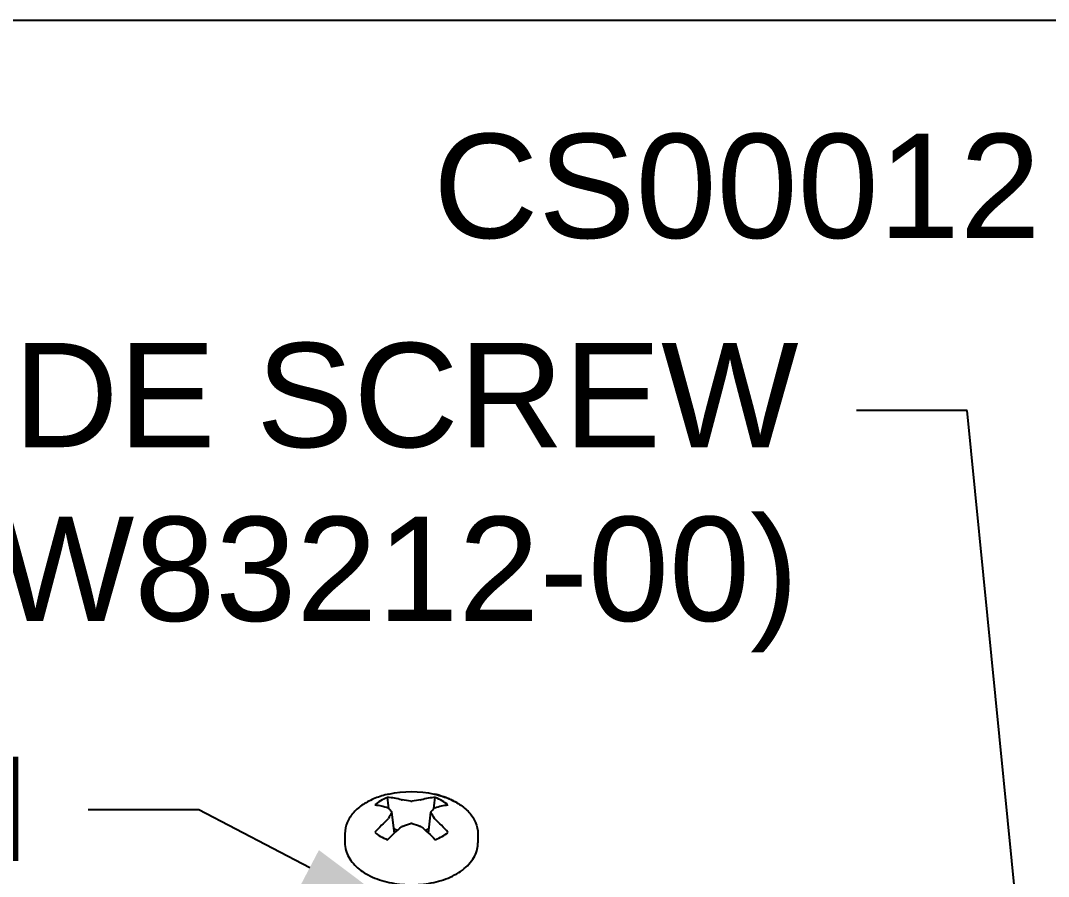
# Model space of a CAD drawing. Extents: x -3.3 to 8.6, y -6.9 to 0.
# Drawn here: x 2.443 to 4.392, y -1.623 to 0 of the extents above; entities that cross this region are included whole.
import ezdxf
from ezdxf import colors
from ezdxf.entities.mleader import LeaderData, LeaderLine
from ezdxf.math import Vec2, Vec3

# ---------------------------------------------------------------- set-up
doc = ezdxf.new("R2010")
doc.units = 0
doc.header["$LTSCALE"] = 0.5
doc.header["$MEASUREMENT"] = 0
doc.layers.add('FAB DWG', color=221, linetype='CONTINUOUS')
doc.layers.add('Hardware', color=242, linetype='CONTINUOUS')
doc.layers.add('Text-Unprinted', color=131, linetype='CONTINUOUS', plot=False)
doc.styles.add('LSAD_Standard', font='arial.ttf')

msp = doc.modelspace()

# ---------------------------------------------------------------- linework, layer by layer
at = {"layer": 'Hardware', "linetype": 'Continuous', "lineweight": 25, "transparency": 16777216, "extrusion": (4.71769e-15, 0.816497, 0.57735)}
for p, q in [((3.152, -1.541), (3.1474, -1.5015)), ((3.2164, -1.541), (3.221, -1.5015)), ((3.1572, -1.5363), (3.151, -1.5328)), ((3.2174, -1.5328), (3.2112, -1.5363)), ((3.0581, -1.5422), (3.0581, -1.5594))]:
    msp.add_line(p, q, dxfattribs=at)
at = {"layer": 'Hardware', "linetype": 'Continuous', "lineweight": 25, "transparency": 16777216, "extrusion": (-4.71769e-15, 0.816497, 0.57735)}
msp.add_line((3.3103, -1.5422), (3.3103, -1.5594), dxfattribs=at)
at = {"layer": 'Hardware', "linetype": 'Continuous', "lineweight": 25, "transparency": 16777216, "extrusion": (7.03853e-17, 1.66533e-16, -1)}
msp.add_arc((-3.1842, -1.6605), 0.1981, 77.5051, 102.4949, dxfattribs=at)
at = {"layer": 'Hardware', "linetype": 'Continuous', "lineweight": 25, "transparency": 16777216}
for centre, major_axis, ratio, start_param, end_param in [((3.1842, -1.5136), (-0.0827, 0), 0.57735, -0.9936, -0.577197), ((3.1852, -1.6601), (-0.0852, 0.1788), 0.625473, -0.511675, -0.31702), ((3.1905, -1.6529), (-0.152, 0.1259), 0.801793, -0.941996, -0.854429), ((3.1779, -1.6529), (-0.152, -0.1259), 0.801793, -2.287164, -2.199597), ((3.1833, -1.6601), (0.0852, 0.1788), 0.625473, 0.31702, 0.511675), ((3.1842, -1.5136), (-0.0827, 0), 0.57735, -2.356194, -2.147993), ((3.1842, -1.5136), (-0.0827, 0), 0.57735, -2.564396, -2.356194), ((3.1833, -1.6601), (-0.0852, -0.1788), 0.625473, -2.177695, -1.983039), ((3.1689, -1.6581), (-0.0315, -0.1949), 0.36159, -2.434796, -2.347229), ((3.1995, -1.6581), (-0.0315, 0.1949), 0.36159, -0.794364, -0.706797), ((3.1852, -1.6601), (-0.0852, 0.1788), 0.625473, -1.158553, -0.963898), ((3.1842, -1.5136), (0.0827, 0), 0.57735, -2.564396, -2.356194), ((3.1842, -1.5136), (0.0827, 0), 0.57735, -2.356194, -2.147993), ((3.1842, -1.5136), (0.0827, 0), 0.57735, -0.9936, -0.785398), ((3.1842, -1.5136), (0.0827, 0), 0.57735, -0.785398, -0.577197)]:
    msp.add_ellipse(centre, major_axis=major_axis, ratio=ratio, start_param=start_param, end_param=end_param, dxfattribs=at)
at = {"layer": 'Hardware', "linetype": 'Continuous', "lineweight": 25, "transparency": 16777216, "extrusion": (4.4325e-17, 2.31305e-16, -1)}
msp.add_ellipse((3.1833, -1.6612), major_axis=(0.1112, -0.1639), ratio=0.524834, start_param=-2.736974, end_param=-2.542319, dxfattribs=at)
at = {"layer": 'Hardware', "linetype": 'Continuous', "lineweight": 25, "transparency": 16777216, "extrusion": (8.47424e-17, 3.76166e-16, -1)}
msp.add_ellipse((3.1689, -1.6654), major_axis=(0.0596, -0.1882), ratio=0.260951, start_param=-2.633902, end_param=-2.546335, dxfattribs=at)
at = {"layer": 'Hardware', "linetype": 'Continuous', "lineweight": 25, "transparency": 16777216, "extrusion": (1.89592e-16, 2.31123e-16, -1)}
msp.add_ellipse((3.1995, -1.6654), major_axis=(0.0596, 0.1882), ratio=0.260951, start_param=-0.595258, end_param=-0.50769, dxfattribs=at)
at = {"layer": 'Hardware', "linetype": 'Continuous', "lineweight": 25, "transparency": 16777216, "extrusion": (-2.74017e-16, 3.87122e-16, -1)}
msp.add_ellipse((3.1852, -1.6612), major_axis=(0.1112, 0.1639), ratio=0.524834, start_param=-0.599273, end_param=-0.404618, dxfattribs=at)
at = {"layer": 'Hardware', "linetype": 'Continuous', "lineweight": 25, "transparency": 16777216, "extrusion": (-1.50977e-16, 3.70734e-16, -1)}
msp.add_ellipse((3.1852, -1.6612), major_axis=(0.1112, 0.1639), ratio=0.524834, start_param=-1.246151, end_param=-1.051496, dxfattribs=at)
at = {"layer": 'Hardware', "linetype": 'Continuous', "lineweight": 25, "transparency": 16777216, "extrusion": (-1.78082e-16, 2.81461e-16, -1)}
msp.add_ellipse((3.1905, -1.6705), major_axis=(0.1668, 0.1055), ratio=0.701155, start_param=-1.283341, end_param=-1.195773, dxfattribs=at)
at = {"layer": 'Hardware', "linetype": 'Continuous', "lineweight": 25, "transparency": 16777216, "extrusion": (-5.16895e-17, 2.29772e-16, -1)}
msp.add_ellipse((3.1779, -1.6705), major_axis=(0.1668, -0.1055), ratio=0.701155, start_param=-1.945819, end_param=-1.858252, dxfattribs=at)
at = {"layer": 'Hardware', "linetype": 'Continuous', "lineweight": 25, "transparency": 16777216, "extrusion": (9.02633e-17, 2.62469e-16, -1)}
msp.add_ellipse((3.1833, -1.6612), major_axis=(0.1112, -0.1639), ratio=0.524834, start_param=-2.090097, end_param=-1.895441, dxfattribs=at)
at = {"layer": 'Hardware', "linetype": 'Continuous', "lineweight": 25, "transparency": 16777216}
for points, knots in [([(3.1414, -1.4671), (3.1323, -1.4691), (3.1236, -1.4718), (3.1074, -1.4783), (3.0998, -1.4822), (3.0861, -1.4911), (3.08, -1.4962), (3.0697, -1.5076), (3.0655, -1.5139), (3.0597, -1.5275), (3.0581, -1.5349), (3.0581, -1.5422)], [2.722679, 2.722679, 2.722679, 2.722679, 2.963541, 2.963541, 3.204404, 3.204404, 3.445266, 3.445266, 3.686128, 3.686128, 3.926991, 3.926991, 3.926991, 3.926991]), ([(3.1828, -1.4803), (3.1832, -1.4803), (3.1836, -1.4804), (3.184, -1.4804), (3.1844, -1.4804), (3.1848, -1.4804), (3.1852, -1.4803), (3.1854, -1.4803), (3.1855, -1.4803), (3.1856, -1.4803)], [0, 0, 0, 0, 0.00003392832, 0.00003392832, 0.00003392832, 0.00006785849, 0.00006785849, 0.00006785849, 0.00007902941, 0.00007902941, 0.00007902941, 0.00007902941]), ([(3.27, -1.4833), (3.2675, -1.4818), (3.2649, -1.4805), (3.2595, -1.4779), (3.2568, -1.4766), (3.2512, -1.4743), (3.2483, -1.4732), (3.2424, -1.4712), (3.2394, -1.4703), (3.2333, -1.4686), (3.2302, -1.4678), (3.2271, -1.4671)], [1.5707963, 1.5707963, 1.5707963, 1.5707963, 1.6545791, 1.6545791, 1.7383619, 1.7383619, 1.8221447, 1.8221447, 1.9059274, 1.9059274, 1.9897102, 1.9897102, 1.9897102, 1.9897102]), ([(3.2271, -1.4671), (3.2361, -1.4691), (3.2448, -1.4718), (3.2611, -1.4783), (3.2686, -1.4822), (3.2823, -1.4911), (3.2884, -1.4962), (3.2987, -1.5076), (3.3029, -1.5139), (3.3087, -1.5275), (3.3103, -1.5349), (3.3103, -1.5422)], [2.722679, 2.722679, 2.722679, 2.722679, 2.963541, 2.963541, 3.204404, 3.204404, 3.445266, 3.445266, 3.686128, 3.686128, 3.926991, 3.926991, 3.926991, 3.926991]), ([(3.1471, -1.5025), (3.1473, -1.5022), (3.1474, -1.502), (3.1474, -1.5017), (3.1474, -1.5015), (3.1474, -1.5012), (3.1473, -1.501), (3.1472, -1.501), (3.1472, -1.5009), (3.1471, -1.5008)], [0, 0, 0, 0, 0.00003392832, 0.00003392832, 0.00003392832, 0.00006785849, 0.00006785849, 0.00006785849, 0.00007902941, 0.00007902941, 0.00007902941, 0.00007902941]), ([(3.2213, -1.5008), (3.2211, -1.501), (3.221, -1.5012), (3.221, -1.5015), (3.221, -1.5017), (3.221, -1.502), (3.2211, -1.5022), (3.2212, -1.5023), (3.2212, -1.5024), (3.2213, -1.5025)], [0, 0, 0, 0, 0.00003392832, 0.00003392832, 0.00003392832, 0.00006785849, 0.00006785849, 0.00006785849, 0.00007902941, 0.00007902941, 0.00007902941, 0.00007902941]), ([(3.1856, -1.5231), (3.1853, -1.5229), (3.1848, -1.5229), (3.1844, -1.5228), (3.184, -1.5228), (3.1836, -1.5229), (3.1832, -1.5229), (3.183, -1.523), (3.1829, -1.523), (3.1828, -1.5231)], [0, 0, 0, 0, 0.00003392832, 0.00003392832, 0.00003392832, 0.00006785849, 0.00006785849, 0.00006785849, 0.00007902941, 0.00007902941, 0.00007902941, 0.00007902941]), ([(3.0581, -1.5594), (3.0581, -1.5642), (3.0588, -1.569), (3.0613, -1.5783), (3.0632, -1.5828), (3.068, -1.5913), (3.0709, -1.5953), (3.0775, -1.6027), (3.0812, -1.6062), (3.0893, -1.6127), (3.0937, -1.6157), (3.0984, -1.6184)], [3.9269908, 3.9269908, 3.9269908, 3.9269908, 4.0840704, 4.0840704, 4.2411501, 4.2411501, 4.3982297, 4.3982297, 4.5553093, 4.5553093, 4.712389, 4.712389, 4.712389, 4.712389]), ([(3.0984, -1.6184), (3.1087, -1.6243), (3.1203, -1.629), (3.1452, -1.6358), (3.1584, -1.6379), (3.1852, -1.6395), (3.1988, -1.639), (3.225, -1.6354), (3.2377, -1.6323), (3.2611, -1.6236), (3.2718, -1.618), (3.2899, -1.6044), (3.2974, -1.5965), (3.3071, -1.5796), (3.3098, -1.5708), (3.3103, -1.561), (3.3103, -1.5602), (3.3103, -1.5594)], [4.712389, 4.712389, 4.712389, 4.712389, 5.053801, 5.053801, 5.394191, 5.394191, 5.731891, 5.731891, 6.070286, 6.070286, 6.411985, 6.411985, 6.748759, 6.748759, 7.042339, 7.042339, 7.068583, 7.068583, 7.068583, 7.068583])]:
    msp.add_open_spline(points, degree=3, knots=knots, dxfattribs=at)
for points in [[(3.1417, -1.4944), (3.1408, -1.4874), (3.1399, -1.4805), (3.1391, -1.4735)], [(3.1656, -1.4781), (3.166, -1.4782), (3.1664, -1.4782), (3.1669, -1.4783)], [(3.2016, -1.4783), (3.202, -1.4782), (3.2024, -1.4782), (3.2028, -1.4781)], [(3.2268, -1.4944), (3.2276, -1.4874), (3.2285, -1.4805), (3.2293, -1.4735)], [(3.1408, -1.4934), (3.1406, -1.4932), (3.1403, -1.493), (3.14, -1.4929)], [(3.2285, -1.4929), (3.2281, -1.493), (3.2279, -1.4932), (3.2277, -1.4934)], [(3.14, -1.5143), (3.1403, -1.514), (3.1406, -1.5137), (3.1408, -1.5134)], [(3.2277, -1.5134), (3.2279, -1.5137), (3.2281, -1.514), (3.2285, -1.5143)], [(3.1669, -1.5285), (3.1664, -1.5286), (3.166, -1.5289), (3.1656, -1.5292)], [(3.2028, -1.5292), (3.2024, -1.5289), (3.202, -1.5286), (3.2016, -1.5285)]]:
    msp.add_open_spline(points, degree=3, dxfattribs=at)
at = {"layer": 'Text-Unprinted', "ltscale": 0.5, "transparency": 16777216}
msp.add_lwpolyline([(6.8246, 0), (0, 0), (0, -6.9185), (6.8246, -6.9185)], close=True, dxfattribs=at)

# ---------------------------------------------------------------- leaders
at = {"layer": 'FAB DWG', "ltscale": 0.5, "transparency": 16777216}
ml = msp.add_multileader_mtext('Standard', dxfattribs=at)
ml.set_content('CS00012', color=256, style='LSAD_Standard')
ml.set_leader_properties()
ml.build(insert=Vec2(0, 0))
ml.multileader.update_dxf_attribs({"text_left_attachment_type": 2, "dogleg_length": 0.36, "arrow_head_size": 0.2284})
ctx = ml.context
ctx.base_point, ctx.char_height, ctx.arrow_head_size, ctx.landing_gap_size, ctx.plane_origin = Vec3(3.1439, -0.317), 0.19771, 0.2284, 0.1096, Vec3(6.3823, 15.3581)
ctx.left_attachment, ctx.text_align_type = 2, 2
notes = []
notes.append((ctx, [(1, (1, 1, 0), (4.6964, -0.3153), (-1, 0), 0.2098, [(1, [(5.1618, -0.4159)], 0, [])])]))
ctx.mtext.insert, ctx.mtext.width, ctx.mtext.defined_height, ctx.mtext.alignment, ctx.mtext.flow_direction = Vec3(4.377, -0.2148), 4.716156, 0.7905, 3, 5
ml = msp.add_multileader_mtext('Standard', dxfattribs=at)
ml.set_content('8-32 SPADE SCREW\\P(HW83212-00)', color=256, style='LSAD_Standard')
ml.set_leader_properties()
ml.build(insert=Vec2(0, 0))
ml.multileader.update_dxf_attribs({"text_left_attachment_type": 2, "dogleg_length": 0.36, "arrow_head_size": 0.2284})
ctx = ml.context
ctx.base_point, ctx.char_height, ctx.arrow_head_size, ctx.landing_gap_size, ctx.plane_origin = Vec3(1.1519, -0.9076), 0.197711, 0.2284, 0.1096, Vec3(1.5218, 16.6695)
ctx.left_attachment, ctx.text_align_type = 2, 2
notes.append((ctx, [(1, (1, 1, 0), (4.2374, -0.7394), (-1, 0), 0.2098, [(1, [(3.8838, -1.6794), (4.3597, -1.9699)], 0, [])])]))
ctx.mtext.insert, ctx.mtext.width, ctx.mtext.defined_height, ctx.mtext.alignment, ctx.mtext.flow_direction = Vec3(3.918, -0.6115), 4.716156, 0.7905, 3, 5
ml = msp.add_multileader_mtext('Standard', dxfattribs=at)
ml.set_content('8-32 X1/4" PAN HEAD SCREW', color=256, style='LSAD_Standard')
ml.set_leader_properties()
ml.build(insert=Vec2(0, 0))
ml.multileader.update_dxf_attribs({"text_left_attachment_type": 2, "dogleg_length": 0.36, "arrow_head_size": 0.2284})
ctx = ml.context
ctx.base_point, ctx.char_height, ctx.arrow_head_size, ctx.landing_gap_size, ctx.plane_origin = Vec3(0.4456, -1.6651), 0.197711, 0.2284, 0.1096, Vec3(0.2199, 15.953)
ctx.left_attachment, ctx.text_align_type = 2, 2
notes.append((ctx, [(1, (1, 1, 0), (2.7812, -1.4969), (-1, 0), 0.2098, [(1, [(3.194, -1.7124)], 0, [])])]))
ctx.mtext.insert, ctx.mtext.width, ctx.mtext.defined_height, ctx.mtext.alignment, ctx.mtext.flow_direction = Vec3(2.4617, -1.3964), 1.97346, 0.7905, 3, 5
for ctx, leaders in notes:
    for number, flags, end, landing, length, lines in leaders:
        leader = LeaderData()
        leader.index, (leader.has_last_leader_line, leader.has_dogleg_vector, leader.attachment_direction) = number, flags
        leader.last_leader_point, leader.dogleg_vector, leader.dogleg_length = Vec3(end), Vec3(landing), length
        for number, points, colour, breaks in lines:
            line = LeaderLine()
            line.index, line.vertices, line.color, line.breaks = number, Vec3.list(points), colors.encode_raw_color(colour), breaks
            leader.lines.append(line)
        ctx.leaders.append(leader)

doc.saveas('drawing.dxf')
